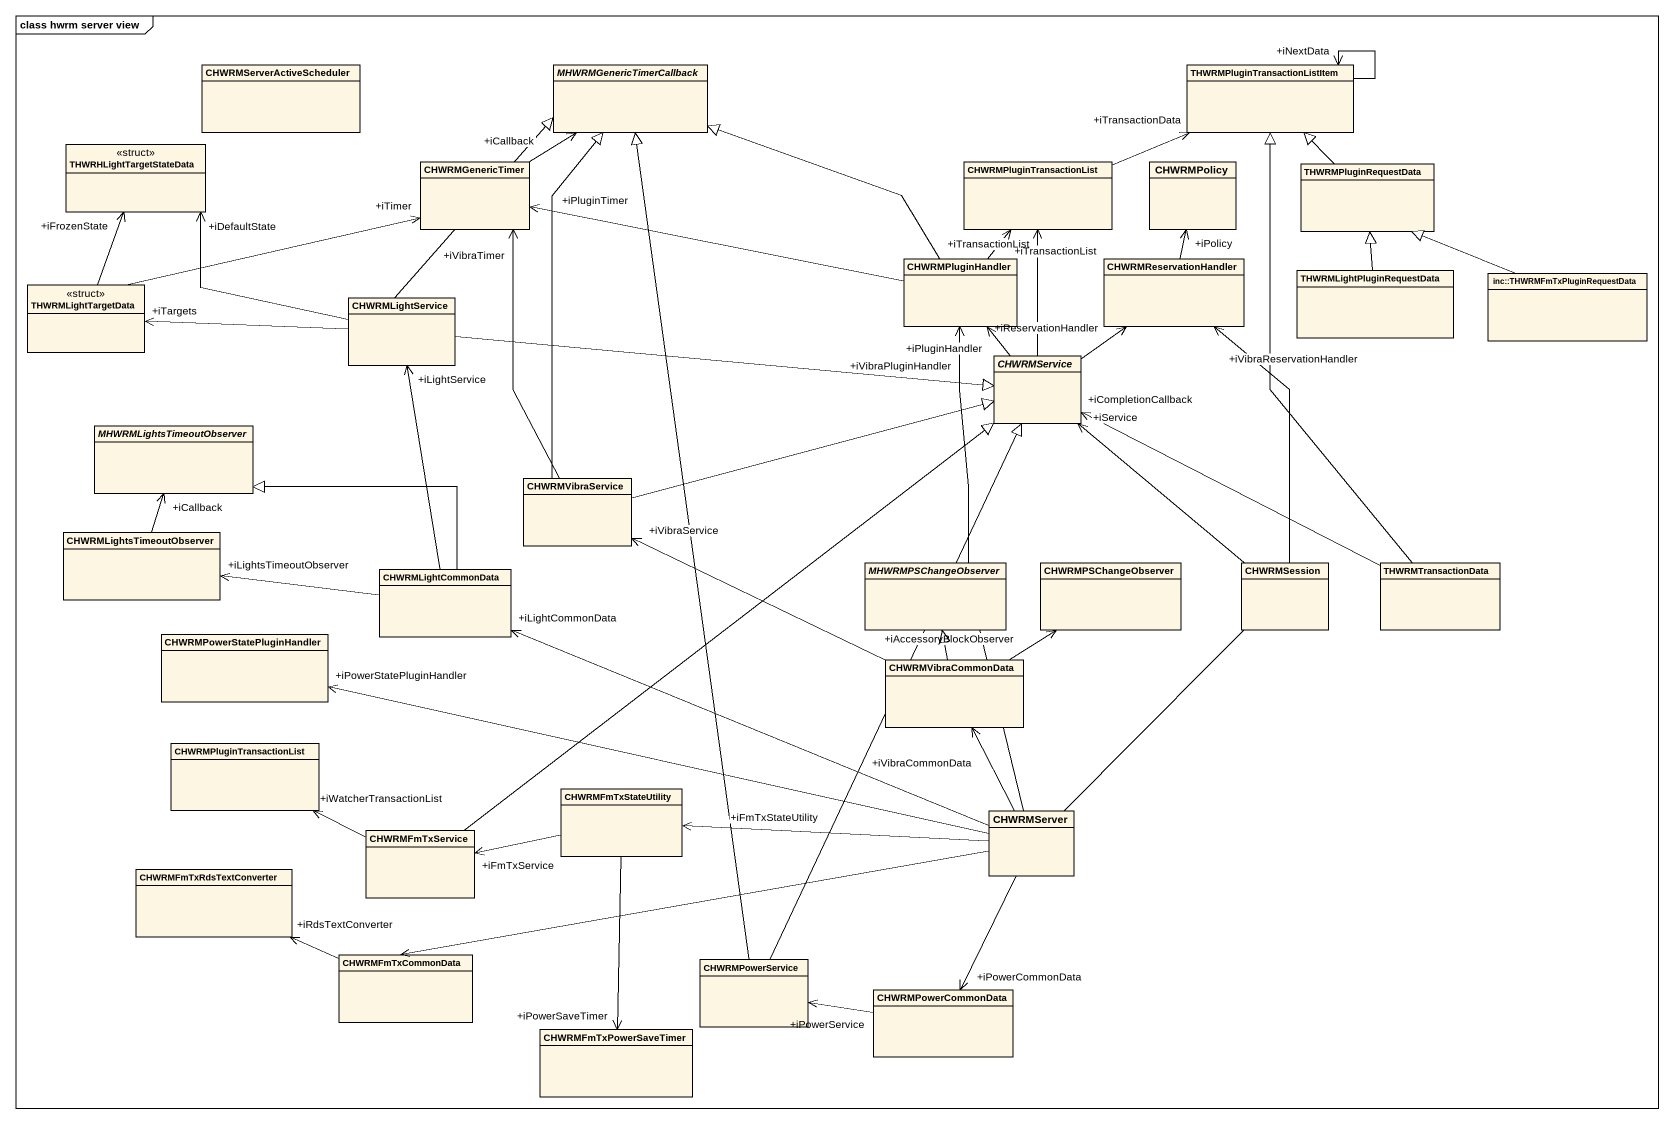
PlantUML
@startuml
mainframe class hwrm server view
hide circle
hide empty members
class CHWRMServerActiveScheduler
abstract class MHWRMGenericTimerCallback
class "THWRMPluginTransactionListItem" as THWRMPluginTransactionListIt
class THWRHLightTargetStateData <<struct>>
class CHWRMGenericTimer
class CHWRMPluginTransactionList
class CHWRMPolicy
class THWRMPluginRequestData
class CHWRMPluginHandler
class CHWRMReservationHandler
class THWRMLightPluginRequestData
class "inc::THWRMFmTxPluginRequestData" as inc_THWRMFmTxPluginRequestDa
class THWRMLightTargetData <<struct>>
class CHWRMLightService
abstract class CHWRMService
abstract class MHWRMLightsTimeoutObserver
class CHWRMVibraService
class CHWRMLightsTimeoutObserver
class CHWRMLightCommonData
abstract class MHWRMPSChangeObserver
class CHWRMPSChangeObserver
class CHWRMSession
class THWRMTransactionData
class CHWRMPowerStatePluginHandler
class CHWRMVibraCommonData
class "CHWRMPluginTransactionList" as CHWRMPluginTransactionList_2
class CHWRMFmTxStateUtility
class CHWRMFmTxService
class CHWRMServer
class CHWRMFmTxRdsTextConverter
class CHWRMFmTxCommonData
class CHWRMPowerService
class CHWRMPowerCommonData
class CHWRMFmTxPowerSaveTimer
THWRMPluginTransactionListIt --> "+iNextData" THWRMPluginTransactionListIt
CHWRMGenericTimer -up-> "+iCallback" MHWRMGenericTimerCallback
CHWRMPluginTransactionList -right-> "+iTransactionData" THWRMPluginTransactionListIt
THWRMPluginRequestData -up-|> THWRMPluginTransactionListIt
CHWRMPluginHandler -left-|> MHWRMGenericTimerCallback
CHWRMPluginHandler -left-> "+iPluginTimer" CHWRMGenericTimer
CHWRMPluginHandler -up-> "+iTransactionList" CHWRMPluginTransactionList
CHWRMReservationHandler -up-> "+iPolicy" CHWRMPolicy
THWRMLightPluginRequestData -up-|> THWRMPluginRequestData
inc_THWRMFmTxPluginRequestDa -left-|> THWRMPluginRequestData
THWRMLightTargetData -up-> "+iFrozenState" THWRHLightTargetStateData
THWRMLightTargetData -right-> "+iTimer" CHWRMGenericTimer
CHWRMLightService -up-|> MHWRMGenericTimerCallback
CHWRMLightService -left-> "+iDefaultState" THWRHLightTargetStateData
CHWRMLightService -left-> "+iTargets" THWRMLightTargetData
CHWRMLightService -right-|> CHWRMService
CHWRMService -up-> "+iTransactionList" CHWRMPluginTransactionList
CHWRMService -up-> "+iPluginHandler" CHWRMPluginHandler
CHWRMService -up-> "+iReservationHandler" CHWRMReservationHandler
CHWRMVibraService -up-|> MHWRMGenericTimerCallback
CHWRMVibraService -up-> "+iVibraTimer" CHWRMGenericTimer
CHWRMVibraService -right-|> CHWRMService
CHWRMLightsTimeoutObserver -up-> "+iCallback" MHWRMLightsTimeoutObserver
CHWRMLightCommonData -up-> "+iLightService" CHWRMLightService
CHWRMLightCommonData -left-|> MHWRMLightsTimeoutObserver
CHWRMLightCommonData -left-> "+iLightsTimeoutObserver" CHWRMLightsTimeoutObserver
CHWRMSession -up-> "+iService" CHWRMService
THWRMTransactionData -up-|> THWRMPluginTransactionListIt
THWRMTransactionData -left-> "+iCompletionCallback" CHWRMService
CHWRMVibraCommonData -left-> "+iVibraService" CHWRMVibraService
CHWRMVibraCommonData -up-|> MHWRMPSChangeObserver
CHWRMVibraCommonData -up-> "+iAccessoryBlockObserver" CHWRMPSChangeObserver
CHWRMFmTxStateUtility -left-> "+iFmTxService" CHWRMFmTxService
CHWRMFmTxStateUtility --> "+iPowerSaveTimer" CHWRMFmTxPowerSaveTimer
CHWRMFmTxService -up-|> CHWRMService
CHWRMFmTxService -left-> "+iWatcherTransactionList" CHWRMPluginTransactionList_2
CHWRMServer -up-> "+iVibraPluginHandler" CHWRMPluginHandler
CHWRMServer -up-> "+iVibraReservationHandler" CHWRMReservationHandler
CHWRMServer -left-> "+iLightCommonData" CHWRMLightCommonData
CHWRMServer -left-> "+iPowerStatePluginHandler" CHWRMPowerStatePluginHandler
CHWRMServer -up-> "+iVibraCommonData" CHWRMVibraCommonData
CHWRMServer -left-> "+iFmTxStateUtility" CHWRMFmTxStateUtility
CHWRMServer -left-> CHWRMFmTxCommonData
CHWRMServer --> "+iPowerCommonData" CHWRMPowerCommonData
CHWRMFmTxCommonData -left-> "+iRdsTextConverter" CHWRMFmTxRdsTextConverter
CHWRMPowerService -up-|> MHWRMGenericTimerCallback
CHWRMPowerService -up-|> CHWRMService
CHWRMPowerService <-right- "+iPowerService" CHWRMPowerCommonData
@enduml
